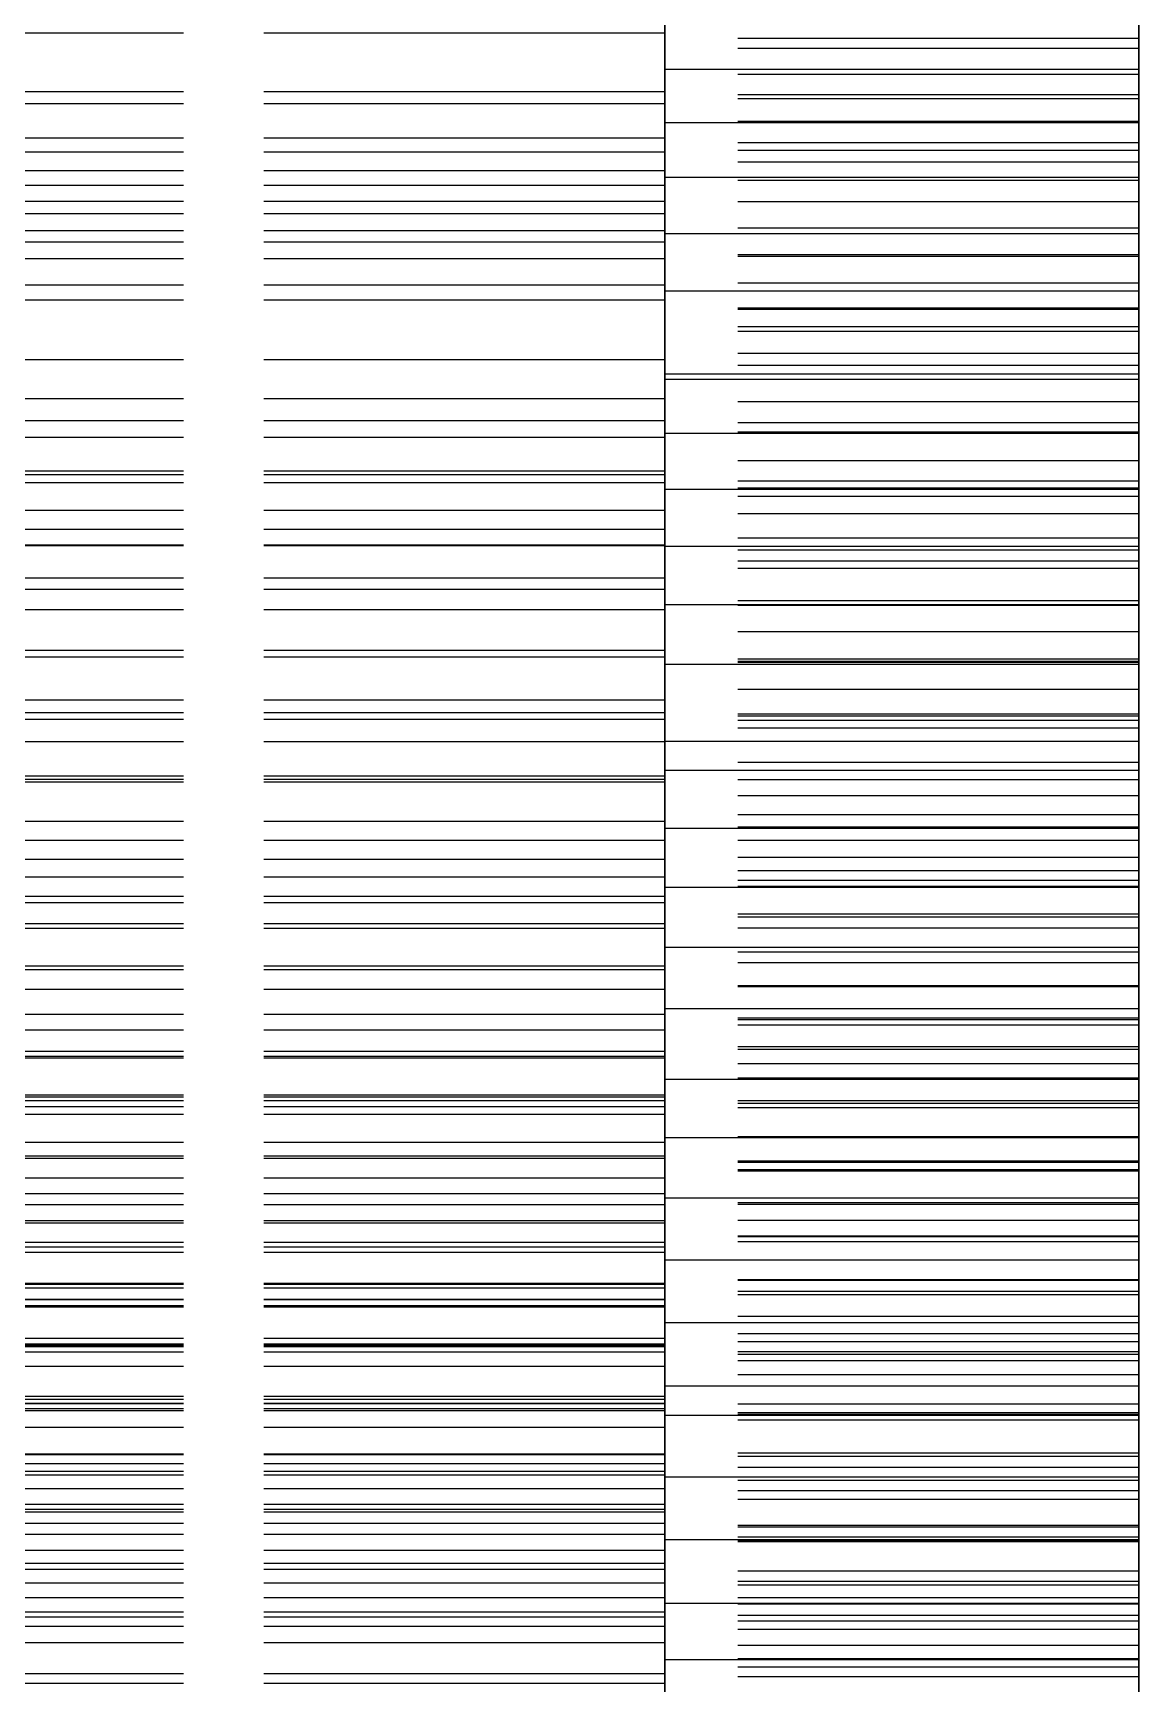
# Model space of a CAD drawing. Header units: millimetres. Extents: x -13 to 234, y -140 to 87.
# Drawn here: x 98.75 to 102.25, y -70.47 to -65.24 of the extents above; entities that cross this region are included whole.
import ezdxf

# ---------------------------------------------------------------- set-up
doc = ezdxf.new("R2010")
doc.units = ezdxf.units.MM
doc.linetypes.add('DASHED', pattern=[1.524, 1.27, -0.254])
doc.layers.add('HIDDEN', color=8, linetype='DASHED')
doc.layers.add('VISIBLE', color=7, linetype='CONTINUOUS')

msp = doc.modelspace()

# ---------------------------------------------------------------- linework, layer by layer
at = {"layer": 'HIDDEN'}
for points in [[(100.75, -58.66786), (100.75, -59.275), (100.75, -59.88214), (100.75, -60.48929), (100.75, -61.09643), (100.75, -61.70357), (100.75, -62.31071), (100.75, -62.91786), (100.75, -63.525), (100.75, -64.13214), (100.75, -64.73929), (100.75, -65.34643), (100.75, -65.95357), (100.75, -66.56071), (100.75, -67.16786), (100.75, -67.775), (100.75, -68.38214), (100.75, -68.98929), (100.75, -69.59643), (100.75, -70.20357), (100.75, -70.81071), (100.75, -71.41786), (100.75, -72.025)], [(100.75, -58.775), (100.75, -59.33452), (100.75, -59.89405), (100.75, -60.45357), (100.75, -61.0131), (100.75, -61.57262), (100.75, -62.13214), (100.75, -62.69167), (100.75, -63.25119), (100.75, -63.81071), (100.75, -64.37024), (100.75, -64.92976), (100.75, -65.48929), (100.75, -66.04881), (100.75, -66.60833), (100.75, -67.16786), (100.75, -67.72738), (100.75, -68.2869), (100.75, -68.84643), (100.75, -69.40595), (100.75, -69.96548), (100.75, -70.525)], [(102.25, -58.775), (102.25, -59.33452), (102.25, -59.89405), (102.25, -60.45357), (102.25, -61.0131), (102.25, -61.57262), (102.25, -62.13214), (102.25, -62.69167), (102.25, -63.25119), (102.25, -63.81071), (102.25, -64.37024), (102.25, -64.92976), (102.25, -65.48929), (102.25, -66.04881), (102.25, -66.60833), (102.25, -67.16786), (102.25, -67.72738), (102.25, -68.2869), (102.25, -68.84643), (102.25, -69.40595), (102.25, -69.96548), (102.25, -70.525)], [(100.75, -65.23912), (100.75, -65.05732)], [(100.75, -65.08222), (100.75, -65.25616)], [(100.75, -70.59239), (100.75, -70.46216), (100.75, -70.33192), (100.75, -70.20168), (100.75, -70.07145), (100.75, -69.94121), (100.75, -69.81097), (100.75, -69.68074), (100.75, -69.5505), (100.75, -69.42026), (100.75, -69.29003), (100.75, -69.15979), (100.75, -69.02955), (100.75, -68.89932), (100.75, -68.76908), (100.75, -68.63884), (100.75, -68.50861), (100.75, -68.37837), (100.75, -68.24813), (100.75, -68.11789), (100.75, -67.98766), (100.75, -67.85742), (100.75, -67.72718), (100.75, -67.59695), (100.75, -67.46671), (100.75, -67.33647), (100.75, -67.20624), (100.75, -67.076), (100.75, -66.94576), (100.75, -66.81553), (100.75, -66.68529), (100.75, -66.55505), (100.75, -66.42482), (100.75, -66.29458), (100.75, -66.16434), (100.75, -66.03411), (100.75, -65.90387), (100.75, -65.77363), (100.75, -65.6434), (100.75, -65.51316), (100.75, -65.38292), (100.75, -65.25268), (100.75, -65.12245)], [(102.25, -65.08222), (102.25, -65.25616)], [(100.75, -70.525), (100.75, -70.24524), (100.75, -69.96548), (100.75, -69.68571), (100.75, -69.40595), (100.75, -69.12619), (100.75, -68.84643), (100.75, -68.56667), (100.75, -68.2869), (100.75, -68.00714), (100.75, -67.72738), (100.75, -67.44762), (100.75, -67.16786), (100.75, -66.8881), (100.75, -66.60833), (100.75, -66.32857), (100.75, -66.04881), (100.75, -65.76905), (100.75, -65.48929), (100.75, -65.20952)], [(102.25, -70.525), (102.25, -70.24524), (102.25, -69.96548), (102.25, -69.68571), (102.25, -69.40595), (102.25, -69.12619), (102.25, -68.84643), (102.25, -68.56667), (102.25, -68.2869), (102.25, -68.00714), (102.25, -67.72738), (102.25, -67.44762), (102.25, -67.16786), (102.25, -66.8881), (102.25, -66.60833), (102.25, -66.32857), (102.25, -66.04881), (102.25, -65.76905), (102.25, -65.48929), (102.25, -65.20952)], [(100.75, -65.23912), (96.75, -65.23912)], [(100.75, -65.23912), (96.75, -65.23912)], [(100.75, -65.23912), (100.75, -65.42558)], [(100.75, -65.42558), (100.75, -65.23912)], [(100.75, -65.25616), (100.75, -65.43441)], [(102.25, -65.25616), (100.75, -65.25616)], [(102.25, -65.25616), (102.25, -65.43441)], [(100.75, -65.28791), (100.75, -65.61115)], [(100.75, -65.37074), (100.75, -65.28791)], [(102.25, -65.28791), (100.75, -65.28791)], [(102.25, -65.28791), (102.25, -65.61115)], [(102.25, -65.37074), (102.25, -65.28791)], [(100.75, -65.44782), (100.75, -65.37074)], [(102.25, -65.37074), (100.75, -65.37074)], [(102.25, -65.44782), (102.25, -65.37074)], [(100.75, -65.42558), (96.75, -65.42558)], [(100.75, -65.42558), (96.75, -65.42558)], [(100.75, -65.42558), (100.75, -65.61638)], [(100.75, -65.61638), (100.75, -65.42558)], [(100.75, -65.43441), (100.75, -65.70583)], [(102.25, -65.43441), (100.75, -65.43441)], [(102.25, -65.43441), (102.25, -65.70583)], [(100.75, -65.46378), (96.75, -65.46378)], [(100.75, -65.46378), (96.75, -65.46378)], [(100.75, -65.5196), (100.75, -65.44782)], [(102.25, -65.44782), (100.75, -65.44782)], [(100.75, -65.57217), (100.75, -65.46378)], [(100.75, -65.46378), (100.75, -65.72233)], [(100.75, -65.72233), (100.75, -65.46378)], [(100.75, -65.46378), (100.75, -65.57217)], [(102.25, -65.5196), (102.25, -65.44782)], [(100.75, -65.58639), (100.75, -65.5196)], [(102.25, -65.5196), (100.75, -65.5196)], [(102.25, -65.58639), (102.25, -65.5196)], [(100.75, -65.57217), (96.75, -65.57217)], [(100.75, -65.57217), (96.75, -65.57217)], [(100.75, -65.67503), (100.75, -65.57217)], [(100.75, -65.57217), (100.75, -65.67503)], [(100.75, -65.64841), (100.75, -65.58639)], [(102.25, -65.58639), (100.75, -65.58639)], [(102.25, -65.64841), (102.25, -65.58639)], [(100.75, -65.61638), (96.75, -65.61638)], [(100.75, -65.61638), (96.75, -65.61638)], [(100.75, -65.61115), (100.75, -65.77356)], [(102.25, -65.61115), (100.75, -65.61115)], [(100.75, -65.61638), (100.75, -65.81126)], [(100.75, -65.81126), (100.75, -65.61638)], [(100.75, -65.70583), (100.75, -65.64841)], [(102.25, -65.64841), (100.75, -65.64841)], [(102.25, -65.61115), (102.25, -65.77356)], [(102.25, -65.70583), (102.25, -65.64841)], [(100.75, -65.67503), (96.75, -65.67503)], [(100.75, -65.67503), (96.75, -65.67503)], [(100.75, -65.77276), (100.75, -65.67503)], [(100.75, -65.67503), (100.75, -65.77276)], [(100.75, -65.72233), (96.75, -65.72233)], [(100.75, -65.72233), (96.75, -65.72233)], [(102.25, -65.70583), (100.75, -65.70583)], [(100.75, -65.72233), (100.75, -65.90129)], [(100.75, -65.90129), (100.75, -65.72233)], [(100.75, -65.77276), (96.75, -65.77276)], [(100.75, -65.77276), (96.75, -65.77276)], [(100.75, -65.86565), (100.75, -65.77276)], [(100.75, -65.77276), (100.75, -65.86565)], [(100.75, -65.77356), (100.75, -65.94139)], [(102.25, -65.77356), (100.75, -65.77356)], [(102.25, -65.77356), (102.25, -65.94139)], [(100.75, -65.81126), (96.75, -65.81126)], [(100.75, -65.81126), (96.75, -65.81126)], [(100.75, -65.81126), (100.75, -66.03762)], [(100.75, -66.03762), (100.75, -65.81126)], [(100.75, -65.8574), (100.75, -65.94714)], [(100.75, -66.1692), (100.75, -65.8574)], [(102.25, -65.8574), (100.75, -65.8574)], [(102.25, -65.8574), (102.25, -65.94714)], [(102.25, -66.1692), (102.25, -65.8574)], [(100.75, -65.86565), (96.75, -65.86565)], [(100.75, -65.86565), (96.75, -65.86565)], [(100.75, -65.90129), (96.75, -65.90129)], [(100.75, -65.90129), (96.75, -65.90129)], [(100.75, -65.95389), (100.75, -65.86565)], [(100.75, -65.86565), (100.75, -65.95389)], [(100.75, -65.90129), (100.75, -66.08529)], [(100.75, -66.08529), (100.75, -65.90129)], [(100.75, -65.95389), (96.75, -65.95389)], [(100.75, -65.95389), (96.75, -65.95389)], [(100.75, -65.94139), (100.75, -66.11412)], [(102.25, -65.94139), (100.75, -65.94139)], [(100.75, -65.94714), (100.75, -66.03133)], [(102.25, -65.94714), (100.75, -65.94714)], [(100.75, -66.03762), (100.75, -65.95389)], [(100.75, -65.95389), (100.75, -66.03762)], [(102.25, -65.94139), (102.25, -66.11412)], [(102.25, -65.94714), (102.25, -66.03133)], [(100.75, -66.03762), (96.75, -66.03762)], [(100.75, -66.03762), (96.75, -66.03762)], [(100.75, -66.03133), (100.75, -66.11038)], [(102.25, -66.03133), (100.75, -66.03133)], [(102.25, -66.03133), (102.25, -66.11038)], [(100.75, -66.08529), (96.75, -66.08529)], [(100.75, -66.08529), (96.75, -66.08529)], [(100.75, -66.08529), (100.75, -66.27382)], [(100.75, -66.27382), (100.75, -66.08529)], [(100.75, -66.11038), (100.75, -66.18461)], [(102.25, -66.11038), (100.75, -66.11038)], [(100.75, -66.11412), (100.75, -66.29138)], [(102.25, -66.11412), (100.75, -66.11412)], [(102.25, -66.11038), (102.25, -66.18461)], [(102.25, -66.11412), (102.25, -66.29138)], [(100.75, -66.31935), (100.75, -66.1692)], [(102.25, -66.1692), (100.75, -66.1692)], [(102.25, -66.31935), (102.25, -66.1692)], [(100.75, -66.18461), (100.75, -66.25421)], [(102.25, -66.18461), (100.75, -66.18461)], [(102.25, -66.18461), (102.25, -66.25421)], [(100.75, -66.27382), (96.75, -66.27382)], [(100.75, -66.27382), (96.75, -66.27382)], [(100.75, -66.25421), (100.75, -66.31935)], [(102.25, -66.25421), (100.75, -66.25421)], [(100.75, -66.27382), (100.75, -66.4665)], [(100.75, -66.4665), (100.75, -66.27382)], [(102.25, -66.25421), (102.25, -66.31935)], [(100.75, -66.29138), (100.75, -66.47289)], [(102.25, -66.29138), (100.75, -66.29138)], [(102.25, -66.29138), (102.25, -66.47289)], [(100.75, -66.39708), (96.75, -66.39708)], [(100.75, -66.39708), (96.75, -66.39708)], [(100.75, -66.51993), (100.75, -66.39708)], [(100.75, -66.39708), (100.75, -66.62579)], [(100.75, -66.62579), (100.75, -66.39708)], [(100.75, -66.39708), (100.75, -66.51993)], [(100.75, -66.40639), (100.75, -66.70628)], [(100.75, -66.50291), (100.75, -66.40639)], [(102.25, -66.40639), (100.75, -66.40639)], [(102.25, -66.40639), (102.25, -66.70628)], [(102.25, -66.50291), (102.25, -66.40639)], [(100.75, -66.4665), (96.75, -66.4665)], [(100.75, -66.4665), (96.75, -66.4665)], [(100.75, -66.4665), (100.75, -66.66303)], [(100.75, -66.66303), (100.75, -66.4665)], [(100.75, -66.47289), (100.75, -66.6584)], [(102.25, -66.47289), (100.75, -66.47289)], [(102.25, -66.47289), (102.25, -66.6584)], [(100.75, -66.51993), (96.75, -66.51993)], [(100.75, -66.51993), (96.75, -66.51993)], [(100.75, -66.59407), (100.75, -66.50291)], [(102.25, -66.50291), (100.75, -66.50291)], [(100.75, -66.63785), (100.75, -66.51993)], [(100.75, -66.51993), (100.75, -66.63785)], [(102.25, -66.59407), (102.25, -66.50291)], [(100.75, -66.62579), (96.75, -66.62579)], [(100.75, -66.62579), (96.75, -66.62579)], [(100.75, -66.63785), (96.75, -66.63785)], [(100.75, -66.63785), (96.75, -66.63785)], [(100.75, -66.68028), (100.75, -66.59407)], [(102.25, -66.59407), (100.75, -66.59407)], [(100.75, -66.62579), (100.75, -66.81108)], [(100.75, -66.81108), (100.75, -66.62579)], [(100.75, -66.75118), (100.75, -66.63785)], [(100.75, -66.63785), (100.75, -66.75118)], [(102.25, -66.68028), (102.25, -66.59407)], [(100.75, -66.66303), (96.75, -66.66303)], [(100.75, -66.66303), (96.75, -66.66303)], [(100.75, -66.6584), (100.75, -66.91166)], [(102.25, -66.6584), (100.75, -66.6584)], [(100.75, -66.66303), (100.75, -66.86318)], [(100.75, -66.86318), (100.75, -66.66303)], [(100.75, -66.76182), (100.75, -66.68028)], [(102.25, -66.68028), (100.75, -66.68028)], [(102.25, -66.6584), (102.25, -66.91166)], [(102.25, -66.76182), (102.25, -66.68028)], [(100.75, -66.70628), (100.75, -66.87663)], [(102.25, -66.70628), (100.75, -66.70628)], [(102.25, -66.70628), (102.25, -66.87663)], [(100.75, -66.75118), (96.75, -66.75118)], [(100.75, -66.75118), (96.75, -66.75118)], [(100.75, -66.86016), (100.75, -66.75118)], [(100.75, -66.75118), (100.75, -66.86016)], [(100.75, -66.8389), (100.75, -66.76182)], [(102.25, -66.76182), (100.75, -66.76182)], [(102.25, -66.8389), (102.25, -66.76182)], [(100.75, -66.81108), (96.75, -66.81108)], [(100.75, -66.81108), (96.75, -66.81108)], [(100.75, -66.81108), (100.75, -67.00078)], [(100.75, -67.00078), (100.75, -66.81108)], [(100.75, -66.91166), (100.75, -66.8389)], [(102.25, -66.8389), (100.75, -66.8389)], [(102.25, -66.91166), (102.25, -66.8389)], [(100.75, -66.86016), (96.75, -66.86016)], [(100.75, -66.86016), (96.75, -66.86016)], [(100.75, -66.86318), (96.75, -66.86318)], [(100.75, -66.86318), (96.75, -66.86318)], [(100.75, -66.96495), (100.75, -66.86016)], [(100.75, -66.86016), (100.75, -66.96495)], [(100.75, -66.86318), (100.75, -67.06565)], [(100.75, -67.06565), (100.75, -66.86318)], [(100.75, -66.87663), (100.75, -67.05197)], [(102.25, -66.87663), (100.75, -66.87663)], [(102.25, -66.87663), (102.25, -67.05197)], [(102.25, -66.91166), (100.75, -66.91166)], [(100.75, -66.93404), (100.75, -67.03717)], [(100.75, -67.22152), (100.75, -66.93404)], [(102.25, -66.93404), (100.75, -66.93404)], [(102.25, -66.93404), (102.25, -67.03717)], [(102.25, -67.22152), (102.25, -66.93404)], [(100.75, -66.96495), (96.75, -66.96495)], [(100.75, -66.96495), (96.75, -66.96495)], [(100.75, -67.00078), (96.75, -67.00078)], [(100.75, -67.00078), (96.75, -67.00078)], [(100.75, -67.06565), (100.75, -66.96495)], [(100.75, -66.96495), (100.75, -67.06565)], [(100.75, -67.00078), (100.75, -67.19443)], [(100.75, -67.19443), (100.75, -67.00078)], [(100.75, -67.03717), (100.75, -67.13516)], [(102.25, -67.03717), (100.75, -67.03717)], [(100.75, -67.05197), (100.75, -67.23184)], [(102.25, -67.05197), (100.75, -67.05197)], [(102.25, -67.03717), (102.25, -67.13516)], [(102.25, -67.05197), (102.25, -67.23184)], [(100.75, -67.06565), (96.75, -67.06565)], [(100.75, -67.06565), (96.75, -67.06565)], [(100.75, -67.13516), (100.75, -67.22839)], [(102.25, -67.13516), (100.75, -67.13516)], [(102.25, -67.13516), (102.25, -67.22839)], [(100.75, -67.19443), (96.75, -67.19443)], [(100.75, -67.19443), (96.75, -67.19443)], [(100.75, -67.21522), (96.75, -67.21522)], [(100.75, -67.21522), (96.75, -67.21522)], [(100.75, -67.19443), (100.75, -67.39168)], [(100.75, -67.39168), (100.75, -67.19443)], [(100.75, -67.35149), (100.75, -67.21522)], [(100.75, -67.21522), (100.75, -67.41215)], [(100.75, -67.41215), (100.75, -67.21522)], [(100.75, -67.21522), (100.75, -67.35149)], [(100.75, -67.39544), (100.75, -67.22152)], [(102.25, -67.22152), (100.75, -67.22152)], [(100.75, -67.22839), (100.75, -67.31712)], [(102.25, -67.22839), (100.75, -67.22839)], [(100.75, -67.23184), (100.75, -67.41588)], [(102.25, -67.23184), (100.75, -67.23184)], [(102.25, -67.39544), (102.25, -67.22152)], [(102.25, -67.22839), (102.25, -67.31712)], [(102.25, -67.23184), (102.25, -67.41588)], [(100.75, -67.31712), (100.75, -67.40154)], [(102.25, -67.31712), (100.75, -67.31712)], [(102.25, -67.31712), (102.25, -67.40154)], [(100.75, -67.35149), (96.75, -67.35149)], [(100.75, -67.35149), (96.75, -67.35149)], [(100.75, -67.48346), (100.75, -67.35149)], [(100.75, -67.35149), (100.75, -67.48346)], [(100.75, -67.39168), (96.75, -67.39168)], [(100.75, -67.39168), (96.75, -67.39168)], [(100.75, -67.41215), (96.75, -67.41215)], [(100.75, -67.41215), (96.75, -67.41215)], [(100.75, -67.39168), (100.75, -67.59226)], [(100.75, -67.59226), (100.75, -67.39168)], [(100.75, -67.48181), (100.75, -67.39544)], [(102.25, -67.39544), (100.75, -67.39544)], [(100.75, -67.40154), (100.75, -67.48181)], [(102.25, -67.40154), (100.75, -67.40154)], [(100.75, -67.41215), (100.75, -67.60218)], [(100.75, -67.60218), (100.75, -67.41215)], [(100.75, -67.41588), (100.75, -67.6038)], [(102.25, -67.41588), (100.75, -67.41588)], [(102.25, -67.48181), (102.25, -67.39544)], [(102.25, -67.40154), (102.25, -67.48181)], [(102.25, -67.41588), (102.25, -67.6038)], [(100.75, -67.43949), (100.75, -67.71412)], [(100.75, -67.54908), (100.75, -67.43949)], [(102.25, -67.43949), (100.75, -67.43949)], [(102.25, -67.43949), (102.25, -67.71412)], [(102.25, -67.54908), (102.25, -67.43949)], [(100.75, -67.48346), (96.75, -67.48346)], [(100.75, -67.48346), (96.75, -67.48346)], [(100.75, -67.61142), (100.75, -67.48346)], [(100.75, -67.48346), (100.75, -67.61142)], [(100.75, -67.65374), (100.75, -67.54908)], [(102.25, -67.54908), (100.75, -67.54908)], [(102.25, -67.65374), (102.25, -67.54908)], [(100.75, -67.59226), (96.75, -67.59226)], [(100.75, -67.59226), (96.75, -67.59226)], [(100.75, -67.60218), (96.75, -67.60218)], [(100.75, -67.60218), (96.75, -67.60218)], [(100.75, -67.61142), (96.75, -67.61142)], [(100.75, -67.61142), (96.75, -67.61142)], [(100.75, -67.59226), (100.75, -67.79596)], [(100.75, -67.79596), (100.75, -67.59226)], [(100.75, -67.60218), (100.75, -67.79596)], [(100.75, -67.79596), (100.75, -67.60218)], [(100.75, -67.6038), (100.75, -67.7954)], [(102.25, -67.6038), (100.75, -67.6038)], [(100.75, -67.73555), (100.75, -67.61142)], [(100.75, -67.61142), (100.75, -67.73555)], [(102.25, -67.6038), (102.25, -67.7954)], [(100.75, -67.75384), (100.75, -67.65374)], [(102.25, -67.65374), (100.75, -67.65374)], [(102.25, -67.75384), (102.25, -67.65374)], [(100.75, -67.73555), (96.75, -67.73555)], [(100.75, -67.73555), (96.75, -67.73555)], [(100.75, -67.71412), (100.75, -67.89133)], [(102.25, -67.71412), (100.75, -67.71412)], [(100.75, -67.856), (100.75, -67.73555)], [(100.75, -67.73555), (100.75, -67.856)], [(102.25, -67.71412), (102.25, -67.89133)], [(100.75, -67.84962), (100.75, -67.75384)], [(102.25, -67.75384), (100.75, -67.75384)], [(102.25, -67.84962), (102.25, -67.75384)], [(100.75, -67.79596), (96.75, -67.79596)], [(100.75, -67.79596), (96.75, -67.79596)], [(100.75, -67.79596), (96.75, -67.79596)], [(100.75, -67.79596), (96.75, -67.79596)], [(100.75, -67.7954), (100.75, -68.02891)], [(102.25, -67.7954), (100.75, -67.7954)], [(100.75, -67.79596), (100.75, -67.97283)], [(100.75, -67.79596), (100.75, -67.99307)], [(100.75, -67.99307), (100.75, -67.79596)], [(100.75, -67.97283), (100.75, -67.79596)], [(102.25, -67.7954), (102.25, -68.02891)], [(100.75, -67.856), (96.75, -67.856)], [(100.75, -67.856), (96.75, -67.856)], [(100.75, -67.94126), (100.75, -67.84962)], [(102.25, -67.84962), (100.75, -67.84962)], [(100.75, -67.97283), (100.75, -67.856)], [(100.75, -67.856), (100.75, -67.97283)], [(100.75, -67.89133), (100.75, -68.07309)], [(102.25, -67.89133), (100.75, -67.89133)], [(102.25, -67.94126), (102.25, -67.84962)], [(102.25, -67.89133), (102.25, -68.07309)], [(100.75, -67.91123), (96.75, -67.91123)], [(100.75, -67.91123), (96.75, -67.91123)], [(100.75, -68.05976), (100.75, -67.91123)], [(100.75, -67.91123), (100.75, -68.0747)], [(100.75, -68.0747), (100.75, -67.91123)], [(100.75, -67.91123), (100.75, -68.05976)], [(100.75, -67.92195), (100.75, -68.03783)], [(100.75, -68.18329), (100.75, -67.92195)], [(102.25, -67.92195), (100.75, -67.92195)], [(100.75, -68.02891), (100.75, -67.94126)], [(102.25, -67.94126), (100.75, -67.94126)], [(102.25, -67.92195), (102.25, -68.03783)], [(102.25, -68.18329), (102.25, -67.92195)], [(102.25, -68.02891), (102.25, -67.94126)], [(100.75, -67.97283), (96.75, -67.97283)], [(100.75, -67.97283), (96.75, -67.97283)], [(100.75, -67.99307), (96.75, -67.99307)], [(100.75, -67.99307), (96.75, -67.99307)], [(100.75, -67.99307), (100.75, -68.19322)], [(100.75, -68.19322), (100.75, -67.99307)], [(102.25, -68.02891), (100.75, -68.02891)], [(100.75, -68.03783), (100.75, -68.149)], [(102.25, -68.03783), (100.75, -68.03783)], [(102.25, -68.03783), (102.25, -68.149)], [(100.75, -68.05976), (96.75, -68.05976)], [(100.75, -68.05976), (96.75, -68.05976)], [(100.75, -68.0747), (96.75, -68.0747)], [(100.75, -68.0747), (96.75, -68.0747)], [(100.75, -68.20465), (100.75, -68.05976)], [(100.75, -68.05976), (100.75, -68.20465)], [(100.75, -68.07309), (100.75, -68.25895)], [(102.25, -68.07309), (100.75, -68.07309)], [(100.75, -68.0747), (100.75, -68.26785)], [(100.75, -68.26785), (100.75, -68.0747)], [(102.25, -68.07309), (102.25, -68.25895)], [(100.75, -68.149), (100.75, -68.2558)], [(102.25, -68.149), (100.75, -68.149)], [(102.25, -68.149), (102.25, -68.2558)], [(100.75, -68.19322), (96.75, -68.19322)], [(100.75, -68.19322), (96.75, -68.19322)], [(100.75, -68.20465), (96.75, -68.20465)], [(100.75, -68.20465), (96.75, -68.20465)], [(100.75, -68.36352), (100.75, -68.18329)], [(102.25, -68.18329), (100.75, -68.18329)], [(100.75, -68.19322), (100.75, -68.39615)], [(100.75, -68.39615), (100.75, -68.19322)], [(100.75, -68.34615), (100.75, -68.20465)], [(100.75, -68.20465), (100.75, -68.34615)], [(102.25, -68.36352), (102.25, -68.18329)], [(100.75, -68.2558), (100.75, -68.35848)], [(102.25, -68.2558), (100.75, -68.2558)], [(100.75, -68.25895), (100.75, -68.4486)], [(102.25, -68.25895), (100.75, -68.25895)], [(102.25, -68.2558), (102.25, -68.35848)], [(102.25, -68.25895), (102.25, -68.4486)], [(100.75, -68.26785), (96.75, -68.26785)], [(100.75, -68.26785), (96.75, -68.26785)], [(100.75, -68.26785), (100.75, -68.46405)], [(100.75, -68.46405), (100.75, -68.26785)], [(100.75, -68.34615), (96.75, -68.34615)], [(100.75, -68.34615), (96.75, -68.34615)], [(100.75, -68.48438), (100.75, -68.34615)], [(100.75, -68.34615), (100.75, -68.48438)], [(100.75, -68.35848), (100.75, -68.4572)], [(102.25, -68.35848), (100.75, -68.35848)], [(100.75, -68.54805), (100.75, -68.36352)], [(102.25, -68.36352), (100.75, -68.36352)], [(102.25, -68.35848), (102.25, -68.4572)], [(102.25, -68.54805), (102.25, -68.36352)], [(100.75, -68.39615), (96.75, -68.39615)], [(100.75, -68.39615), (96.75, -68.39615)], [(100.75, -68.38066), (100.75, -68.6283)], [(100.75, -68.50264), (100.75, -68.38066)], [(102.25, -68.38066), (100.75, -68.38066)], [(100.75, -68.39615), (100.75, -68.60166)], [(100.75, -68.60166), (100.75, -68.39615)], [(102.25, -68.38066), (102.25, -68.6283)], [(102.25, -68.50264), (102.25, -68.38066)], [(100.75, -68.46405), (96.75, -68.46405)], [(100.75, -68.46405), (96.75, -68.46405)], [(100.75, -68.4486), (100.75, -68.64176)], [(102.25, -68.4486), (100.75, -68.4486)], [(100.75, -68.4572), (100.75, -68.55208)], [(102.25, -68.4572), (100.75, -68.4572)], [(100.75, -68.46405), (100.75, -68.66295)], [(100.75, -68.66295), (100.75, -68.46405)], [(102.25, -68.4486), (102.25, -68.64176)], [(102.25, -68.4572), (102.25, -68.55208)], [(100.75, -68.47917), (96.75, -68.47917)], [(100.75, -68.47917), (96.75, -68.47917)], [(100.75, -68.48438), (96.75, -68.48438)], [(100.75, -68.48438), (96.75, -68.48438)], [(100.75, -68.63869), (100.75, -68.47917)], [(100.75, -68.47917), (100.75, -68.60778)], [(100.75, -68.60778), (100.75, -68.47917)], [(100.75, -68.47917), (100.75, -68.63869)], [(100.75, -68.61945), (100.75, -68.48438)], [(100.75, -68.48438), (100.75, -68.61945)], [(100.75, -68.62014), (100.75, -68.50264)], [(102.25, -68.50264), (100.75, -68.50264)], [(102.25, -68.62014), (102.25, -68.50264)], [(100.75, -68.55208), (100.75, -68.54805)], [(102.25, -68.54805), (100.75, -68.54805)], [(102.25, -68.55208), (102.25, -68.54805)], [(100.75, -68.60166), (96.75, -68.60166)], [(100.75, -68.60166), (96.75, -68.60166)], [(100.75, -68.60778), (96.75, -68.60778)], [(100.75, -68.60778), (96.75, -68.60778)], [(100.75, -68.61945), (96.75, -68.61945)], [(100.75, -68.61945), (96.75, -68.61945)], [(100.75, -68.60166), (100.75, -68.75142)], [(100.75, -68.75142), (100.75, -68.60166)], [(100.75, -68.60778), (100.75, -68.80241)], [(100.75, -68.80241), (100.75, -68.60778)], [(100.75, -68.75142), (100.75, -68.61945)], [(100.75, -68.61945), (100.75, -68.75142)], [(100.75, -68.73349), (100.75, -68.62014)], [(102.25, -68.62014), (100.75, -68.62014)], [(100.75, -68.6283), (100.75, -68.81125)], [(102.25, -68.6283), (100.75, -68.6283)], [(102.25, -68.73349), (102.25, -68.62014)], [(102.25, -68.6283), (102.25, -68.81125)], [(100.75, -68.63869), (96.75, -68.63869)], [(100.75, -68.63869), (96.75, -68.63869)], [(100.75, -68.66295), (96.75, -68.66295)], [(100.75, -68.66295), (96.75, -68.66295)], [(100.75, -68.79527), (100.75, -68.63869)], [(100.75, -68.63869), (100.75, -68.79527)], [(100.75, -68.64176), (100.75, -68.83823)], [(102.25, -68.64176), (100.75, -68.64176)], [(100.75, -68.66295), (100.75, -68.86428)], [(100.75, -68.86428), (100.75, -68.66295)], [(102.25, -68.64176), (102.25, -68.83823)], [(100.75, -68.8429), (100.75, -68.73349)], [(102.25, -68.73349), (100.75, -68.73349)], [(102.25, -68.8429), (102.25, -68.73349)], [(100.75, -68.75142), (96.75, -68.75142)], [(100.75, -68.75142), (96.75, -68.75142)], [(100.75, -68.79527), (96.75, -68.79527)], [(100.75, -68.79527), (96.75, -68.79527)], [(100.75, -68.80241), (96.75, -68.80241)], [(100.75, -68.80241), (96.75, -68.80241)], [(100.75, -68.94909), (100.75, -68.79527)], [(100.75, -68.79527), (100.75, -68.94909)], [(100.75, -68.80241), (100.75, -68.99936)], [(100.75, -68.99936), (100.75, -68.80241)], [(100.75, -68.81125), (100.75, -68.99828)], [(102.25, -68.81125), (100.75, -68.81125)], [(100.75, -68.81489), (100.75, -68.94278)], [(100.75, -69.04844), (100.75, -68.81489)], [(102.25, -68.81489), (100.75, -68.81489)], [(100.75, -68.83823), (100.75, -69.0505)], [(102.25, -68.83823), (100.75, -68.83823)], [(102.25, -68.81125), (102.25, -68.99828)], [(102.25, -68.81489), (102.25, -68.94278)], [(102.25, -69.04844), (102.25, -68.81489)], [(102.25, -68.83823), (102.25, -69.0505)], [(100.75, -68.86428), (96.75, -68.86428)], [(100.75, -68.86428), (96.75, -68.86428)], [(100.75, -68.94853), (100.75, -68.8429)], [(102.25, -68.8429), (100.75, -68.8429)], [(100.75, -68.86428), (100.75, -69.06782)], [(100.75, -69.06782), (100.75, -68.86428)], [(102.25, -68.94853), (102.25, -68.8429)], [(100.75, -68.91419), (96.75, -68.91419)], [(100.75, -68.91419), (96.75, -68.91419)], [(100.75, -69.08334), (100.75, -68.91419)], [(100.75, -68.91419), (100.75, -69.00685)], [(100.75, -69.00685), (100.75, -68.91419)], [(100.75, -68.91419), (100.75, -69.08334)], [(100.75, -68.94278), (100.75, -69.06643)], [(102.25, -68.94278), (100.75, -68.94278)], [(102.25, -68.94278), (102.25, -69.06643)], [(100.75, -68.94909), (96.75, -68.94909)], [(100.75, -68.94909), (96.75, -68.94909)], [(100.75, -69.0505), (100.75, -68.94853)], [(102.25, -68.94853), (100.75, -68.94853)], [(100.75, -69.10025), (100.75, -68.94909)], [(100.75, -68.94909), (100.75, -69.10025)], [(102.25, -69.0505), (102.25, -68.94853)], [(100.75, -68.99936), (96.75, -68.99936)], [(100.75, -68.99936), (96.75, -68.99936)], [(100.75, -69.00685), (96.75, -69.00685)], [(100.75, -69.00685), (96.75, -69.00685)], [(100.75, -68.99828), (100.75, -69.18896)], [(102.25, -68.99828), (100.75, -68.99828)], [(100.75, -68.99936), (100.75, -69.19834)], [(100.75, -69.19834), (100.75, -68.99936)], [(100.75, -69.00685), (100.75, -69.20129)], [(100.75, -69.20129), (100.75, -69.00685)], [(102.25, -68.99828), (102.25, -69.18896)], [(100.75, -69.06782), (96.75, -69.06782)], [(100.75, -69.06782), (96.75, -69.06782)], [(100.75, -69.08334), (96.75, -69.08334)], [(100.75, -69.08334), (96.75, -69.08334)], [(100.75, -69.23383), (100.75, -69.04844)], [(102.25, -69.04844), (100.75, -69.04844)], [(102.25, -69.0505), (100.75, -69.0505)], [(100.75, -69.06643), (100.75, -69.18613)], [(102.25, -69.06643), (100.75, -69.06643)], [(100.75, -69.06782), (100.75, -69.27339)], [(100.75, -69.27339), (100.75, -69.06782)], [(100.75, -69.25028), (100.75, -69.08334)], [(100.75, -69.08334), (100.75, -69.25028)], [(102.25, -69.23383), (102.25, -69.04844)], [(102.25, -69.06643), (102.25, -69.18613)], [(100.75, -69.10025), (96.75, -69.10025)], [(100.75, -69.10025), (96.75, -69.10025)], [(100.75, -69.2488), (100.75, -69.10025)], [(100.75, -69.10025), (100.75, -69.2488)], [(100.75, -69.19834), (96.75, -69.19834)], [(100.75, -69.19834), (96.75, -69.19834)], [(100.75, -69.20129), (96.75, -69.20129)], [(100.75, -69.20129), (96.75, -69.20129)], [(100.75, -69.18613), (100.75, -69.30211)], [(102.25, -69.18613), (100.75, -69.18613)], [(100.75, -69.18896), (100.75, -69.38301)], [(102.25, -69.18896), (100.75, -69.18896)], [(100.75, -69.19834), (100.75, -69.39914)], [(100.75, -69.39914), (100.75, -69.19834)], [(100.75, -69.20129), (100.75, -69.39731)], [(100.75, -69.39731), (100.75, -69.20129)], [(102.25, -69.18613), (102.25, -69.30211)], [(102.25, -69.18896), (102.25, -69.38301)], [(100.75, -69.21259), (96.75, -69.21259)], [(100.75, -69.21259), (96.75, -69.21259)], [(100.75, -69.2488), (96.75, -69.2488)], [(100.75, -69.2488), (96.75, -69.2488)], [(100.75, -69.25028), (96.75, -69.25028)], [(100.75, -69.25028), (96.75, -69.25028)], [(100.75, -69.38992), (100.75, -69.21259)], [(100.75, -69.21259), (100.75, -69.2685)], [(100.75, -69.2685), (100.75, -69.21259)], [(100.75, -69.21259), (100.75, -69.38992)], [(100.75, -69.22395), (100.75, -69.44304)], [(100.75, -69.35755), (100.75, -69.22395)], [(102.25, -69.22395), (100.75, -69.22395)], [(100.75, -69.42304), (100.75, -69.23383)], [(102.25, -69.23383), (100.75, -69.23383)], [(100.75, -69.39476), (100.75, -69.2488)], [(100.75, -69.2488), (100.75, -69.39476)], [(100.75, -69.41511), (100.75, -69.25028)], [(100.75, -69.25028), (100.75, -69.41511)], [(102.25, -69.22395), (102.25, -69.44304)], [(102.25, -69.35755), (102.25, -69.22395)], [(102.25, -69.42304), (102.25, -69.23383)], [(100.75, -69.2685), (96.75, -69.2685)], [(100.75, -69.2685), (96.75, -69.2685)], [(100.75, -69.27339), (96.75, -69.27339)], [(100.75, -69.27339), (96.75, -69.27339)], [(100.75, -69.2685), (100.75, -69.46109)], [(100.75, -69.46109), (100.75, -69.2685)], [(100.75, -69.27339), (100.75, -69.39476)], [(100.75, -69.39476), (100.75, -69.27339)], [(100.75, -69.30211), (100.75, -69.41449)], [(102.25, -69.30211), (100.75, -69.30211)], [(102.25, -69.30211), (102.25, -69.41449)], [(100.75, -69.48715), (100.75, -69.35755)], [(102.25, -69.35755), (100.75, -69.35755)], [(102.25, -69.48715), (102.25, -69.35755)], [(100.75, -69.37181), (96.75, -69.37181)], [(100.75, -69.37181), (96.75, -69.37181)], [(100.75, -69.38992), (96.75, -69.38992)], [(100.75, -69.38992), (96.75, -69.38992)], [(100.75, -69.3905), (96.75, -69.3905)], [(100.75, -69.3905), (96.75, -69.3905)], [(100.75, -69.39476), (96.75, -69.39476)], [(100.75, -69.39476), (96.75, -69.39476)], [(100.75, -69.39731), (96.75, -69.39731)], [(100.75, -69.39731), (96.75, -69.39731)], [(100.75, -69.39914), (96.75, -69.39914)], [(100.75, -69.39914), (96.75, -69.39914)], [(100.75, -69.55581), (100.75, -69.37181)], [(100.75, -69.37181), (100.75, -69.3905)], [(100.75, -69.3905), (100.75, -69.37181)], [(100.75, -69.37181), (100.75, -69.55581)], [(100.75, -69.38301), (100.75, -69.58019)], [(102.25, -69.38301), (100.75, -69.38301)], [(100.75, -69.56579), (100.75, -69.38992)], [(100.75, -69.38992), (100.75, -69.56579)], [(100.75, -69.3905), (100.75, -69.5796)], [(100.75, -69.5796), (100.75, -69.3905)], [(100.75, -69.39731), (100.75, -69.59468)], [(100.75, -69.59468), (100.75, -69.39731)], [(100.75, -69.39914), (100.75, -69.60155)], [(100.75, -69.60155), (100.75, -69.39914)], [(102.25, -69.38301), (102.25, -69.58019)], [(100.75, -69.41511), (96.75, -69.41511)], [(100.75, -69.41511), (96.75, -69.41511)], [(100.75, -69.46109), (96.75, -69.46109)], [(100.75, -69.46109), (96.75, -69.46109)], [(100.75, -69.41449), (100.75, -69.52339)], [(102.25, -69.41449), (100.75, -69.41449)], [(100.75, -69.5779), (100.75, -69.41511)], [(100.75, -69.41511), (100.75, -69.5779)], [(100.75, -69.52339), (100.75, -69.42304)], [(102.25, -69.42304), (100.75, -69.42304)], [(100.75, -69.44304), (100.75, -69.63058)], [(102.25, -69.44304), (100.75, -69.44304)], [(100.75, -69.46109), (100.75, -69.65451)], [(100.75, -69.65451), (100.75, -69.46109)], [(102.25, -69.41449), (102.25, -69.52339)], [(102.25, -69.52339), (102.25, -69.42304)], [(102.25, -69.44304), (102.25, -69.63058)], [(100.75, -69.61303), (100.75, -69.48715)], [(102.25, -69.48715), (100.75, -69.48715)], [(102.25, -69.61303), (102.25, -69.48715)], [(100.75, -69.55581), (96.75, -69.55581)], [(100.75, -69.55581), (96.75, -69.55581)], [(100.75, -69.56579), (96.75, -69.56579)], [(100.75, -69.56579), (96.75, -69.56579)], [(100.75, -69.73911), (100.75, -69.55581)], [(100.75, -69.55581), (100.75, -69.73911)], [(100.75, -69.74023), (100.75, -69.56579)], [(100.75, -69.56579), (100.75, -69.74023)], [(100.75, -69.5779), (96.75, -69.5779)], [(100.75, -69.5779), (96.75, -69.5779)], [(100.75, -69.5796), (96.75, -69.5796)], [(100.75, -69.5796), (96.75, -69.5796)], [(100.75, -69.59468), (96.75, -69.59468)], [(100.75, -69.59468), (96.75, -69.59468)], [(100.75, -69.60155), (96.75, -69.60155)], [(100.75, -69.60155), (96.75, -69.60155)], [(100.75, -69.73865), (100.75, -69.5779)], [(100.75, -69.5779), (100.75, -69.73865)], [(100.75, -69.5796), (100.75, -69.76877)], [(100.75, -69.76877), (100.75, -69.5796)], [(100.75, -69.58019), (100.75, -69.78029)], [(102.25, -69.58019), (100.75, -69.58019)], [(100.75, -69.59468), (100.75, -69.79323)], [(100.75, -69.79323), (100.75, -69.59468)], [(100.75, -69.60155), (100.75, -69.80543)], [(100.75, -69.80543), (100.75, -69.60155)], [(100.75, -69.60721), (100.75, -69.7463)], [(100.75, -69.81149), (100.75, -69.60721)], [(102.25, -69.60721), (100.75, -69.60721)], [(100.75, -69.73538), (100.75, -69.61303)], [(102.25, -69.61303), (100.75, -69.61303)], [(102.25, -69.58019), (102.25, -69.78029)], [(102.25, -69.60721), (102.25, -69.7463)], [(102.25, -69.81149), (102.25, -69.60721)], [(102.25, -69.73538), (102.25, -69.61303)], [(100.75, -69.65451), (96.75, -69.65451)], [(100.75, -69.65451), (96.75, -69.65451)], [(100.75, -69.63058), (100.75, -69.82168)], [(102.25, -69.63058), (100.75, -69.63058)], [(100.75, -69.65451), (100.75, -69.84859)], [(100.75, -69.84859), (100.75, -69.65451)], [(102.25, -69.63058), (102.25, -69.82168)], [(100.75, -69.73865), (96.75, -69.73865)], [(100.75, -69.73865), (96.75, -69.73865)], [(100.75, -69.73911), (96.75, -69.73911)], [(100.75, -69.73911), (96.75, -69.73911)], [(100.75, -69.74023), (96.75, -69.74023)], [(100.75, -69.74023), (96.75, -69.74023)], [(100.75, -69.76877), (96.75, -69.76877)], [(100.75, -69.76877), (96.75, -69.76877)], [(100.75, -69.85434), (100.75, -69.73538)], [(102.25, -69.73538), (100.75, -69.73538)], [(100.75, -69.89738), (100.75, -69.73865)], [(100.75, -69.73865), (100.75, -69.89738)], [(100.75, -69.92168), (100.75, -69.73911)], [(100.75, -69.73911), (100.75, -69.92168)], [(100.75, -69.91326), (100.75, -69.74023)], [(100.75, -69.74023), (100.75, -69.91326)], [(100.75, -69.7463), (100.75, -69.88164)], [(102.25, -69.7463), (100.75, -69.7463)], [(100.75, -69.76877), (100.75, -69.9579)], [(100.75, -69.9579), (100.75, -69.76877)], [(102.25, -69.85434), (102.25, -69.73538)], [(102.25, -69.7463), (102.25, -69.88164)], [(100.75, -69.79323), (96.75, -69.79323)], [(100.75, -69.79323), (96.75, -69.79323)], [(100.75, -69.80543), (96.75, -69.80543)], [(100.75, -69.80543), (96.75, -69.80543)], [(100.75, -69.78029), (100.75, -69.96999)], [(102.25, -69.78029), (100.75, -69.78029)], [(100.75, -69.79323), (100.75, -69.9928)], [(100.75, -69.9928), (100.75, -69.79323)], [(100.75, -69.80543), (100.75, -69.89738)], [(100.75, -69.89738), (100.75, -69.80543)], [(100.75, -70.00087), (100.75, -69.81149)], [(102.25, -69.81149), (100.75, -69.81149)], [(100.75, -69.82168), (100.75, -70.01599)], [(102.25, -69.82168), (100.75, -69.82168)], [(102.25, -69.78029), (102.25, -69.96999)], [(102.25, -70.00087), (102.25, -69.81149)], [(102.25, -69.82168), (102.25, -70.01599)], [(100.75, -69.84859), (96.75, -69.84859)], [(100.75, -69.84859), (96.75, -69.84859)], [(100.75, -69.84859), (100.75, -70.0432)], [(100.75, -70.0432), (100.75, -69.84859)], [(100.75, -69.96999), (100.75, -69.85434)], [(102.25, -69.85434), (100.75, -69.85434)], [(100.75, -69.88164), (100.75, -70.0135)], [(102.25, -69.88164), (100.75, -69.88164)], [(102.25, -69.96999), (102.25, -69.85434)], [(102.25, -69.88164), (102.25, -70.0135)], [(100.75, -69.89738), (96.75, -69.89738)], [(100.75, -69.89738), (96.75, -69.89738)], [(100.75, -69.91326), (96.75, -69.91326)], [(100.75, -69.91326), (96.75, -69.91326)], [(100.75, -69.92168), (96.75, -69.92168)], [(100.75, -69.92168), (96.75, -69.92168)], [(100.75, -70.08485), (100.75, -69.91326)], [(100.75, -69.91326), (100.75, -70.08485)], [(100.75, -70.10347), (100.75, -69.92168)], [(100.75, -69.92168), (100.75, -70.10347)], [(100.75, -69.9579), (96.75, -69.9579)], [(100.75, -69.9579), (96.75, -69.9579)], [(100.75, -69.9579), (100.75, -70.14691)], [(100.75, -70.14691), (100.75, -69.9579)], [(100.75, -69.96404), (100.75, -70.15319)], [(100.75, -70.10841), (100.75, -69.96404)], [(102.25, -69.96404), (100.75, -69.96404)], [(102.25, -69.96999), (100.75, -69.96999)], [(102.25, -69.96404), (102.25, -70.15319)], [(102.25, -70.10841), (102.25, -69.96404)], [(100.75, -69.9928), (96.75, -69.9928)], [(100.75, -69.9928), (96.75, -69.9928)], [(100.75, -69.9928), (100.75, -70.19325)], [(100.75, -70.19325), (100.75, -69.9928)], [(100.75, -70.19357), (100.75, -70.00087)], [(102.25, -70.00087), (100.75, -70.00087)], [(100.75, -70.0135), (100.75, -70.14203)], [(102.25, -70.0135), (100.75, -70.0135)], [(100.75, -70.01599), (100.75, -70.21322)], [(102.25, -70.01599), (100.75, -70.01599)], [(102.25, -70.19357), (102.25, -70.00087)], [(102.25, -70.0135), (102.25, -70.14203)], [(102.25, -70.01599), (102.25, -70.21322)], [(100.75, -70.0432), (96.75, -70.0432)], [(100.75, -70.0432), (96.75, -70.0432)], [(100.75, -70.08485), (96.75, -70.08485)], [(100.75, -70.08485), (96.75, -70.08485)], [(100.75, -70.0432), (100.75, -70.23821)], [(100.75, -70.23821), (100.75, -70.0432)], [(100.75, -70.25498), (100.75, -70.08485)], [(100.75, -70.08485), (100.75, -70.25498)], [(100.75, -70.10347), (96.75, -70.10347)], [(100.75, -70.10347), (96.75, -70.10347)], [(100.75, -70.28444), (100.75, -70.10347)], [(100.75, -70.10347), (100.75, -70.28444)], [(100.75, -70.24929), (100.75, -70.10841)], [(102.25, -70.10841), (100.75, -70.10841)], [(100.75, -70.14203), (100.75, -70.26737)], [(102.25, -70.14203), (100.75, -70.14203)], [(102.25, -70.24929), (102.25, -70.10841)], [(102.25, -70.14203), (102.25, -70.26737)], [(100.75, -70.14691), (96.75, -70.14691)], [(100.75, -70.14691), (96.75, -70.14691)], [(100.75, -70.19325), (96.75, -70.19325)], [(100.75, -70.19325), (96.75, -70.19325)], [(100.75, -70.14691), (100.75, -70.3357)], [(100.75, -70.3357), (100.75, -70.14691)], [(100.75, -70.15319), (100.75, -70.34413)], [(102.25, -70.15319), (100.75, -70.15319)], [(100.75, -70.19325), (100.75, -70.25498)], [(100.75, -70.25498), (100.75, -70.19325)], [(100.75, -70.38922), (100.75, -70.19357)], [(102.25, -70.19357), (100.75, -70.19357)], [(102.25, -70.15319), (102.25, -70.34413)], [(102.25, -70.38922), (102.25, -70.19357)], [(100.75, -70.23821), (96.75, -70.23821)], [(100.75, -70.23821), (96.75, -70.23821)], [(100.75, -70.21322), (100.75, -70.41316)], [(102.25, -70.21322), (100.75, -70.21322)], [(100.75, -70.23821), (100.75, -70.43352)], [(100.75, -70.43352), (100.75, -70.23821)], [(100.75, -70.38691), (100.75, -70.24929)], [(102.25, -70.24929), (100.75, -70.24929)], [(102.25, -70.21322), (102.25, -70.41316)], [(102.25, -70.38691), (102.25, -70.24929)], [(100.75, -70.25498), (96.75, -70.25498)], [(100.75, -70.25498), (96.75, -70.25498)], [(100.75, -70.28444), (96.75, -70.28444)], [(100.75, -70.28444), (96.75, -70.28444)], [(100.75, -70.26737), (100.75, -70.3896)], [(102.25, -70.26737), (100.75, -70.26737)], [(100.75, -70.46452), (100.75, -70.28444)], [(100.75, -70.28444), (100.75, -70.46452)], [(100.75, -70.2939), (100.75, -70.44331)], [(100.75, -70.46762), (100.75, -70.2939)], [(102.25, -70.2939), (100.75, -70.2939)], [(102.25, -70.26737), (102.25, -70.3896)], [(102.25, -70.2939), (102.25, -70.44331)], [(102.25, -70.46762), (102.25, -70.2939)], [(100.75, -70.3357), (96.75, -70.3357)], [(100.75, -70.3357), (96.75, -70.3357)], [(100.75, -70.3357), (100.75, -70.5242)], [(100.75, -70.5242), (100.75, -70.3357)], [(100.75, -70.34413), (100.75, -70.53811)], [(102.25, -70.34413), (100.75, -70.34413)], [(102.25, -70.34413), (102.25, -70.53811)], [(100.75, -70.52143), (100.75, -70.38691)], [(102.25, -70.38691), (100.75, -70.38691)], [(100.75, -70.3896), (100.75, -70.38922)], [(102.25, -70.38922), (100.75, -70.38922)], [(102.25, -70.52143), (102.25, -70.38691)], [(102.25, -70.3896), (102.25, -70.38922)], [(100.75, -70.43352), (96.75, -70.43352)], [(100.75, -70.43352), (96.75, -70.43352)], [(100.75, -70.41316), (100.75, -70.61563)], [(102.25, -70.41316), (100.75, -70.41316)], [(100.75, -70.43352), (100.75, -70.46452)], [(100.75, -70.46452), (100.75, -70.43352)], [(100.75, -70.44331), (100.75, -70.5895)], [(102.25, -70.44331), (100.75, -70.44331)], [(102.25, -70.41316), (102.25, -70.61563)], [(102.25, -70.44331), (102.25, -70.5895)], [(100.75, -70.46452), (96.75, -70.46452)], [(100.75, -70.46452), (96.75, -70.46452)]]:
    msp.add_lwpolyline(points, dxfattribs=at)
at = {"layer": 'VISIBLE'}
for points in [[(100.75, -65.35471), (100.75, -65.19105)], [(102.25, -65.35471), (102.25, -65.19105)], [(100.75, -65.52346), (100.75, -65.35471)], [(102.25, -65.35471), (100.75, -65.35471)], [(102.25, -65.52346), (102.25, -65.35471)], [(100.75, -65.69692), (100.75, -65.52346)], [(102.25, -65.52346), (100.75, -65.52346)], [(102.25, -65.69692), (102.25, -65.52346)], [(100.75, -65.87478), (100.75, -65.69692)], [(102.25, -65.69692), (100.75, -65.69692)], [(102.25, -65.87478), (102.25, -65.69692)], [(100.75, -66.05681), (100.75, -65.87478)], [(102.25, -65.87478), (100.75, -65.87478)], [(102.25, -66.05681), (102.25, -65.87478)], [(100.75, -66.31935), (100.75, -66.05681)], [(102.25, -66.05681), (100.75, -66.05681)], [(102.25, -66.31935), (102.25, -66.05681)], [(100.75, -66.33572), (100.75, -66.31935)], [(102.25, -66.31935), (100.75, -66.31935)], [(102.25, -66.33572), (102.25, -66.31935)], [(100.75, -66.50744), (100.75, -66.33572)], [(102.25, -66.33572), (100.75, -66.33572)], [(102.25, -66.50744), (102.25, -66.33572)], [(100.75, -66.68388), (100.75, -66.50744)], [(102.25, -66.50744), (100.75, -66.50744)], [(102.25, -66.68388), (102.25, -66.50744)], [(100.75, -66.86467), (100.75, -66.68388)], [(102.25, -66.68388), (100.75, -66.68388)], [(102.25, -66.86467), (102.25, -66.68388)], [(100.75, -67.04953), (100.75, -66.86467)], [(102.25, -66.86467), (100.75, -66.86467)], [(102.25, -67.04953), (102.25, -66.86467)], [(100.75, -67.23824), (100.75, -67.04953)], [(102.25, -67.04953), (100.75, -67.04953)], [(102.25, -67.23824), (102.25, -67.04953)], [(100.75, -67.48181), (100.75, -67.23824)], [(102.25, -67.23824), (100.75, -67.23824)], [(102.25, -67.48181), (102.25, -67.23824)], [(100.75, -67.57413), (100.75, -67.48181)], [(102.25, -67.48181), (100.75, -67.48181)], [(102.25, -67.57413), (102.25, -67.48181)], [(100.75, -67.75714), (100.75, -67.57413)], [(102.25, -67.57413), (100.75, -67.57413)], [(102.25, -67.75714), (102.25, -67.57413)], [(100.75, -67.94413), (100.75, -67.75714)], [(102.25, -67.75714), (100.75, -67.75714)], [(102.25, -67.94413), (102.25, -67.75714)], [(100.75, -68.13483), (100.75, -67.94413)], [(102.25, -67.94413), (100.75, -67.94413)], [(102.25, -68.13483), (102.25, -67.94413)], [(100.75, -68.32901), (100.75, -68.13483)], [(102.25, -68.13483), (100.75, -68.13483)], [(102.25, -68.32901), (102.25, -68.13483)], [(100.75, -68.55208), (100.75, -68.32901)], [(102.25, -68.32901), (100.75, -68.32901)], [(102.25, -68.55208), (102.25, -68.32901)], [(100.75, -68.73648), (100.75, -68.55208)], [(102.25, -68.55208), (100.75, -68.55208)], [(102.25, -68.73648), (102.25, -68.55208)], [(100.75, -68.92848), (100.75, -68.73648)], [(102.25, -68.73648), (100.75, -68.73648)], [(102.25, -68.92848), (102.25, -68.73648)], [(100.75, -69.1238), (100.75, -68.92848)], [(102.25, -68.92848), (100.75, -68.92848)], [(102.25, -69.1238), (102.25, -68.92848)], [(100.75, -69.32224), (100.75, -69.1238)], [(102.25, -69.1238), (100.75, -69.1238)], [(102.25, -69.32224), (102.25, -69.1238)], [(100.75, -69.52339), (100.75, -69.32224)], [(102.25, -69.32224), (100.75, -69.32224)], [(102.25, -69.52339), (102.25, -69.32224)], [(100.75, -69.61569), (100.75, -69.52339)], [(102.25, -69.52339), (100.75, -69.52339)], [(102.25, -69.61569), (102.25, -69.52339)], [(100.75, -69.81149), (100.75, -69.61569)], [(102.25, -69.61569), (100.75, -69.61569)], [(102.25, -69.81149), (102.25, -69.61569)], [(100.75, -70.0102), (100.75, -69.81149)], [(102.25, -69.81149), (100.75, -69.81149)], [(102.25, -70.0102), (102.25, -69.81149)], [(100.75, -70.21165), (100.75, -70.0102)], [(102.25, -70.0102), (100.75, -70.0102)], [(102.25, -70.21165), (102.25, -70.0102)], [(100.75, -70.3896), (100.75, -70.21165)], [(102.25, -70.21165), (100.75, -70.21165)], [(102.25, -70.3896), (102.25, -70.21165)], [(100.75, -70.58758), (100.75, -70.3896)], [(102.25, -70.3896), (100.75, -70.3896)], [(102.25, -70.58758), (102.25, -70.3896)]]:
    msp.add_lwpolyline(points, dxfattribs=at)

doc.saveas('drawing.dxf')
